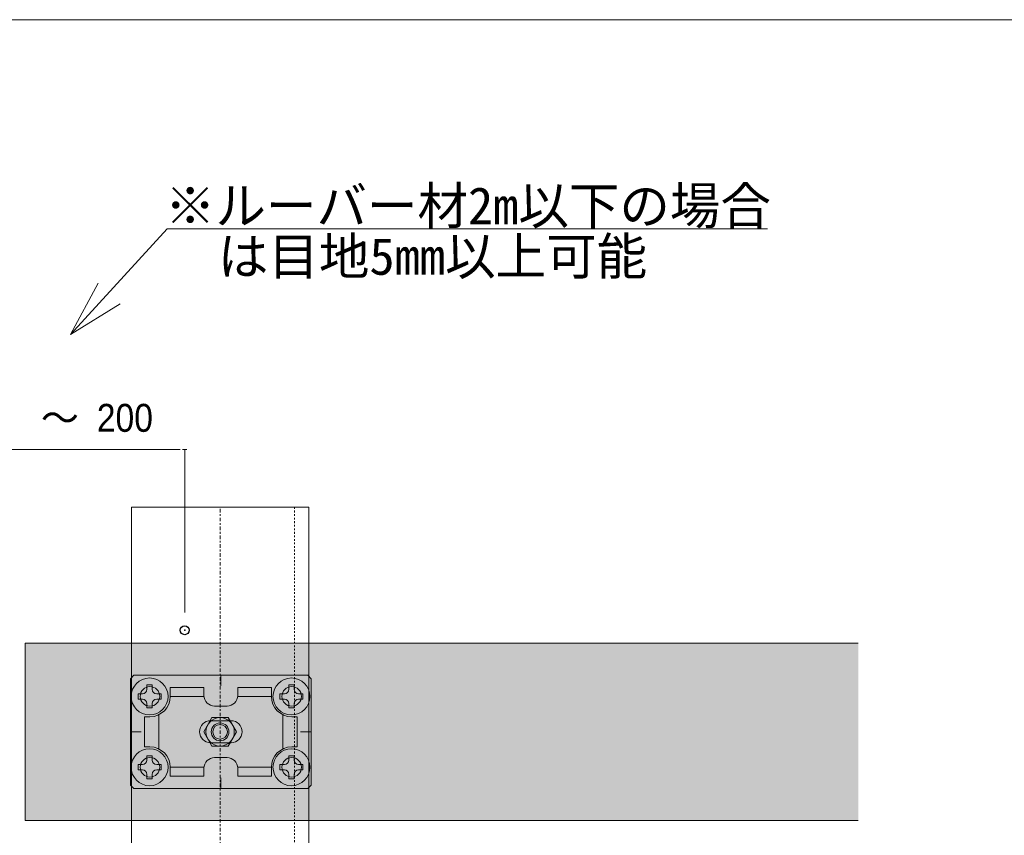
# Model space of a CAD drawing. Units: millimetres, scale not verified. Extents: x -1200 to 1200, y -342 to 342.
# Drawn here: x 1019.4 to 1074.9, y -44.5 to 1.6 of the extents above; entities that cross this region are included whole.
import ezdxf
from ezdxf.enums import TextEntityAlignment as Align

# ---------------------------------------------------------------- set-up
doc = ezdxf.new("R2010")
doc.units = ezdxf.units.MM
doc.header["$PDMODE"] = 32
doc.header["$PDSIZE"] = 0.5
doc.linetypes.add('CHAIN1', pattern=[8, 5, -1, 1, -1])
doc.linetypes.add('DASHED1', pattern=[1.8, 1.2, -0.6])
for name, color, linetype, lineweight in [('0-0_一般', 7, 'Continuous', 9), ('0-1_0', 7, 'Continuous', 9), ('0-3_寸法', 7, 'Continuous', 9), ('0-5_ルーバー', 7, 'Continuous', 9), ('0-7_ストリンガー', 7, 'Continuous', 9), ('0-9_背面金物', 7, 'Continuous', 9), ('0-B_文字', 7, 'Continuous', 9)]:
    doc.layers.add(name, color=color, linetype=linetype, lineweight=lineweight)
doc.layers.add('0-6_ハッチング', color=254, linetype='Continuous')
doc.layers.add('0-A_Defpoints', color=7, linetype='Continuous')
doc.styles.add('Osaka', font='')
doc.styles.add('ＭＳ ゴシック', font='')
doc.styles.get('Osaka').set_extended_font_data('Osaka')
doc.styles.get('ＭＳ ゴシック').set_extended_font_data('MS Gothic')

# ---------------------------------------------------------------- blocks, each defined once
blk = doc.blocks.new('シンボル-27')
at = {"layer": '0-7_ストリンガー'}
for p, q in [((-125, 1650), (-125, -1895)), ((125, 1650), (-125, 1650)), ((125, 1650), (125, -1900))]:
    blk.add_line(p, q, dxfattribs=at)
at = {"layer": '0-7_ストリンガー', "linetype": 'CHAIN1'}
blk.add_line((0, -1895), (0, 1650), dxfattribs=at)
at = {"layer": '0-7_ストリンガー', "linetype": 'DASHED1'}
blk.add_line((105, 1650), (105, -1895), dxfattribs=at)
blk = doc.blocks.new('グループ-494-1')
at = {"layer": '0-9_背面金物'}
for p, q in [((141895.9, 136575.34), (141890.9, 136570.34)), ((141890.9, 136570.34), (141890.9, 136495.34)), ((141890.9, 136570.34), (141890.9, 136495.34)), ((142018.4, 136575.34), (141895.9, 136575.34)), ((142018.4, 136575.34), (142140.9, 136575.34)), ((142018.4, 136560.34), (142018.4, 136575.34)), ((142140.9, 136575.34), (142145.9, 136570.34)), ((142145.9, 136570.34), (142145.9, 136495.34)), ((142145.9, 136570.34), (142145.9, 136495.34)), ((141947.15, 136557.84), (141947.15, 136545.34)), ((141994.65, 136557.84), (141947.15, 136557.84)), ((141994.65, 136557.84), (141994.65, 136546.59)), ((142042.15, 136557.84), (142042.15, 136546.59)), ((142042.15, 136557.84), (142089.65, 136557.84)), ((142089.65, 136557.84), (142089.65, 136545.34)), ((141994.65, 136545.34), (141947.15, 136545.34)), ((142042.15, 136545.34), (142089.65, 136545.34)), ((142009.65, 136531.59), (142027.15, 136531.59)), ((141918.4, 136516.59), (141910.9, 136516.59)), ((141910.9, 136516.59), (141910.9, 136474.09)), ((141930.9, 136471.23), (141930.9, 136519.45)), ((142032.78, 136511.09), (142004.03, 136511.09)), ((142105.9, 136471.23), (142105.9, 136519.45)), ((142118.4, 136516.59), (142125.9, 136516.59)), ((142125.9, 136516.59), (142125.9, 136474.09)), ((141890.9, 136420.34), (141890.9, 136495.34)), ((141905.9, 136495.34), (141890.9, 136495.34)), ((142145.9, 136495.34), (142130.9, 136495.34)), ((142145.9, 136420.34), (142145.9, 136495.34)), ((142032.78, 136479.84), (142004.03, 136479.84)), ((141918.4, 136474.09), (141910.9, 136474.09)), ((142118.4, 136474.09), (142125.9, 136474.09)), ((142009.65, 136459.09), (142027.15, 136459.09)), ((141947.15, 136432.84), (141947.15, 136445.34)), ((141994.65, 136445.34), (141947.15, 136445.34)), ((141994.65, 136432.84), (141994.65, 136444.09)), ((142042.15, 136445.34), (142089.65, 136445.34)), ((142042.15, 136432.84), (142042.15, 136444.09)), ((142089.65, 136432.84), (142089.65, 136445.34)), ((141994.65, 136432.84), (141947.15, 136432.84)), ((142018.4, 136415.34), (142018.4, 136430.34)), ((142042.15, 136432.84), (142089.65, 136432.84)), ((141895.9, 136415.34), (141890.9, 136420.34)), ((142018.4, 136415.34), (141895.9, 136415.34)), ((142018.4, 136415.34), (142140.9, 136415.34)), ((142140.9, 136415.34), (142145.9, 136420.34))]:
    blk.add_line(p, q, dxfattribs=at)
for centre, radius, start, end in [((141918.4, 136545.34), 13.75, 0, 180), ((142118.4, 136545.34), 13.75, 0, 180), ((141918.4, 136545.34), 13.75, 180, 0), ((141918.4, 136545.34), 28.75, 270, 0), ((142009.65, 136546.59), 15, 180, 270), ((142027.15, 136546.59), 15, 270, 0), ((142118.4, 136545.34), 28.75, 180, 270), ((142118.4, 136545.34), 13.75, 180, 0), ((142004.03, 136495.46), 15.62, 90, 270), ((142032.78, 136495.46), 15.62, 270, 90), ((141918.4, 136445.34), 28.75, 0, 90), ((142118.4, 136445.34), 28.75, 90, 180), ((141918.4, 136445.34), 13.75, 0, 180), ((142009.65, 136444.09), 15, 90, 180), ((142027.15, 136444.09), 15, 0, 90), ((142118.4, 136445.34), 13.75, 0, 180), ((141918.4, 136445.34), 13.75, 180, 0), ((142118.4, 136445.34), 13.75, 180, 0)]:
    blk.add_arc(centre, radius, start, end, dxfattribs=at)
blk = doc.blocks.new('グループ-495-1')
at = {"layer": '0-9_背面金物'}
for p, q in [((142005.84, 136515.34), (141994.3, 136495.34)), ((142028.94, 136515.34), (142005.84, 136515.34)), ((142040.48, 136495.34), (142028.94, 136515.34)), ((141994.3, 136495.34), (142005.84, 136475.34)), ((142028.94, 136475.34), (142040.48, 136495.34)), ((142005.84, 136475.34), (142028.94, 136475.34))]:
    blk.add_line(p, q, dxfattribs=at)
for radius in [20, 12.5, 10.34]:
    blk.add_circle((142017.39, 136495.34), radius, dxfattribs=at)
blk = doc.blocks.new('グループ-496-1')
at = {"layer": '0-9_背面金物'}
blk.add_line((141907.97, 136449.09), (141901.72, 136449.09), dxfattribs=at)
for points in [[(141921.72, 136455.34), (141921.72, 136461.59), (141914.22, 136461.59), (141914.22, 136455.34)], [(141901.72, 136449.09), (141901.72, 136441.59), (141907.97, 136441.59)], [(141927.97, 136441.59), (141934.22, 136441.59), (141934.22, 136449.09), (141927.97, 136449.09)], [(141914.22, 136435.34), (141914.22, 136429.09), (141921.72, 136429.09), (141921.72, 136435.34)]]:
    blk.add_lwpolyline(points, dxfattribs=at)
blk.add_circle((141917.97, 136445.34), 26, dxfattribs=at)
for centre, start, end in [((141907.97, 136455.34), 270, 0), ((141927.97, 136455.34), 180, 270), ((141907.97, 136435.34), 0, 90), ((141927.97, 136435.34), 90, 180)]:
    blk.add_arc(centre, 6.25, start, end, dxfattribs=at)
blk = doc.blocks.new('グループ-497-1')
at = {"layer": '0-9_背面金物'}
blk.add_line((142107.97, 136449.09), (142101.72, 136449.09), dxfattribs=at)
for points in [[(142121.72, 136455.34), (142121.72, 136461.59), (142114.22, 136461.59), (142114.22, 136455.34)], [(142101.72, 136449.09), (142101.72, 136441.59), (142107.97, 136441.59)], [(142127.97, 136441.59), (142134.22, 136441.59), (142134.22, 136449.09), (142127.97, 136449.09)], [(142114.22, 136435.34), (142114.22, 136429.09), (142121.72, 136429.09), (142121.72, 136435.34)]]:
    blk.add_lwpolyline(points, dxfattribs=at)
blk.add_circle((142117.97, 136445.34), 26, dxfattribs=at)
for centre, start, end in [((142107.97, 136455.34), 270, 0), ((142127.97, 136455.34), 180, 270), ((142107.97, 136435.34), 0, 90), ((142127.97, 136435.34), 90, 180)]:
    blk.add_arc(centre, 6.25, start, end, dxfattribs=at)
blk = doc.blocks.new('グループ-498-1')
at = {"layer": '0-9_背面金物'}
blk.add_line((141907.97, 136541.59), (141901.72, 136541.59), dxfattribs=at)
for points in [[(141901.72, 136541.59), (141901.72, 136549.09), (141907.97, 136549.09)], [(141914.22, 136555.34), (141914.22, 136561.59), (141921.72, 136561.59), (141921.72, 136555.34)], [(141927.97, 136549.09), (141934.22, 136549.09), (141934.22, 136541.59), (141927.97, 136541.59)], [(141921.72, 136535.34), (141921.72, 136529.09), (141914.22, 136529.09), (141914.22, 136535.34)]]:
    blk.add_lwpolyline(points, dxfattribs=at)
blk.add_circle((141917.97, 136545.34), 26, dxfattribs=at)
for centre, start, end in [((141907.97, 136555.34), 270, 0), ((141927.97, 136555.34), 180, 270), ((141907.97, 136535.34), 0, 90), ((141927.97, 136535.34), 90, 180)]:
    blk.add_arc(centre, 6.25, start, end, dxfattribs=at)
blk = doc.blocks.new('グループ-499-1')
at = {"layer": '0-9_背面金物'}
blk.add_line((142107.97, 136541.59), (142101.72, 136541.59), dxfattribs=at)
for points in [[(142101.72, 136541.59), (142101.72, 136549.09), (142107.97, 136549.09)], [(142114.22, 136555.34), (142114.22, 136561.59), (142121.72, 136561.59), (142121.72, 136555.34)], [(142127.97, 136549.09), (142134.22, 136549.09), (142134.22, 136541.59), (142127.97, 136541.59)], [(142121.72, 136535.34), (142121.72, 136529.09), (142114.22, 136529.09), (142114.22, 136535.34)]]:
    blk.add_lwpolyline(points, dxfattribs=at)
blk.add_circle((142117.97, 136545.34), 26, dxfattribs=at)
for centre, start, end in [((142107.97, 136555.34), 270, 0), ((142127.97, 136555.34), 180, 270), ((142107.97, 136535.34), 0, 90), ((142127.97, 136535.34), 90, 180)]:
    blk.add_arc(centre, 6.25, start, end, dxfattribs=at)
blk = doc.blocks.new('グループ-500-1')
at = {"layer": '0-9_背面金物'}
for name in ['グループ-494-1', 'グループ-498-1', 'グループ-499-1', 'グループ-495-1', 'グループ-496-1', 'グループ-497-1']:
    blk.add_blockref(name, (0, 0), dxfattribs=at)
blk = doc.blocks.new('_DOT')
at = {"layer": '0-1_0'}
for p, q in [((-2.5, 0), (-5, 0)), ((-1.25, 0), (1.25, 0))]:
    blk.add_line(p, q, dxfattribs=at)

msp = doc.modelspace()

# ---------------------------------------------------------------- linework, layer by layer
at = {"layer": '0-0_一般'}
msp.add_lwpolyline([(698.607, 1.558), (1098.607, 1.558), (1098.607, -258.442), (698.607, -258.442)], close=True, dxfattribs=at)
at = {"layer": '0-3_寸法'}
for p, q in [((1028.195, -22.696), (1018.196, -22.696)), ((1028.696, -31.895), (1028.696, -22.696))]:
    msp.add_line(p, q, dxfattribs=at)
at = {"layer": '0-5_ルーバー'}
msp.add_lwpolyline([(1066.696, -33.628), (1019.696, -33.628), (1019.696, -43.628), (1066.696, -43.628)], dxfattribs=at)
at = {"layer": '0-6_ハッチング'}
msp.add_solid([(1019.696, -43.628), (1019.696, -33.628), (1066.696, -43.628), (1066.696, -33.628)], dxfattribs=at)
at = {"layer": '0-A_Defpoints'}
msp.add_point((1028.696, -32.895), dxfattribs=at)
at = {"layer": '0-B_文字'}
for points in [[(1061.584, -10.242), (1027.717, -10.242), (1022.264, -16.216)], [(1025.051, -14.475), (1022.264, -16.216), (1023.807, -13.314)]]:
    msp.add_lwpolyline(points, dxfattribs=at)

# ---------------------------------------------------------------- block references
at = {"layer": '0-3_寸法', "xscale": 0.1001489, "yscale": 0.1001489}
msp.add_blockref('_DOT', (1028.696, -22.696), dxfattribs=at)
at = {"layer": '0-7_ストリンガー', "xscale": 0.04, "yscale": 0.04}
msp.add_blockref('シンボル-27', (1030.696, -91.947), dxfattribs=at)
at = {"layer": '0-9_背面金物', "xscale": 0.04, "yscale": 0.04}
msp.add_blockref('グループ-500-1', (-4650, -5498.442), dxfattribs=at)

# ---------------------------------------------------------------- texts
at = {"layer": '0-3_寸法', "style": 'Osaka', "width": 0.9}
msp.add_text('200', height=1.576, dxfattribs=at).set_placement((1023.741, -22.171), align=Align.BOTTOM_LEFT)
at = {"layer": '0-3_寸法', "style": 'Osaka'}
msp.add_text('～', height=1.576, dxfattribs=at).set_placement((1020.582, -22.171), align=Align.BOTTOM_LEFT)
at = {"layer": '0-B_文字', "style": 'ＭＳ ゴシック'}
for s, height, p in [('※ルーバー材2m以下の場合', 2.089, (1027.583, -10.608)), ('\u3000は目地5mm以上可能', 2.09, (1027.717, -13.466))]:
    msp.add_text(s, height=height, dxfattribs=at).set_placement(p, align=Align.BOTTOM_LEFT)

doc.saveas('drawing.dxf')
